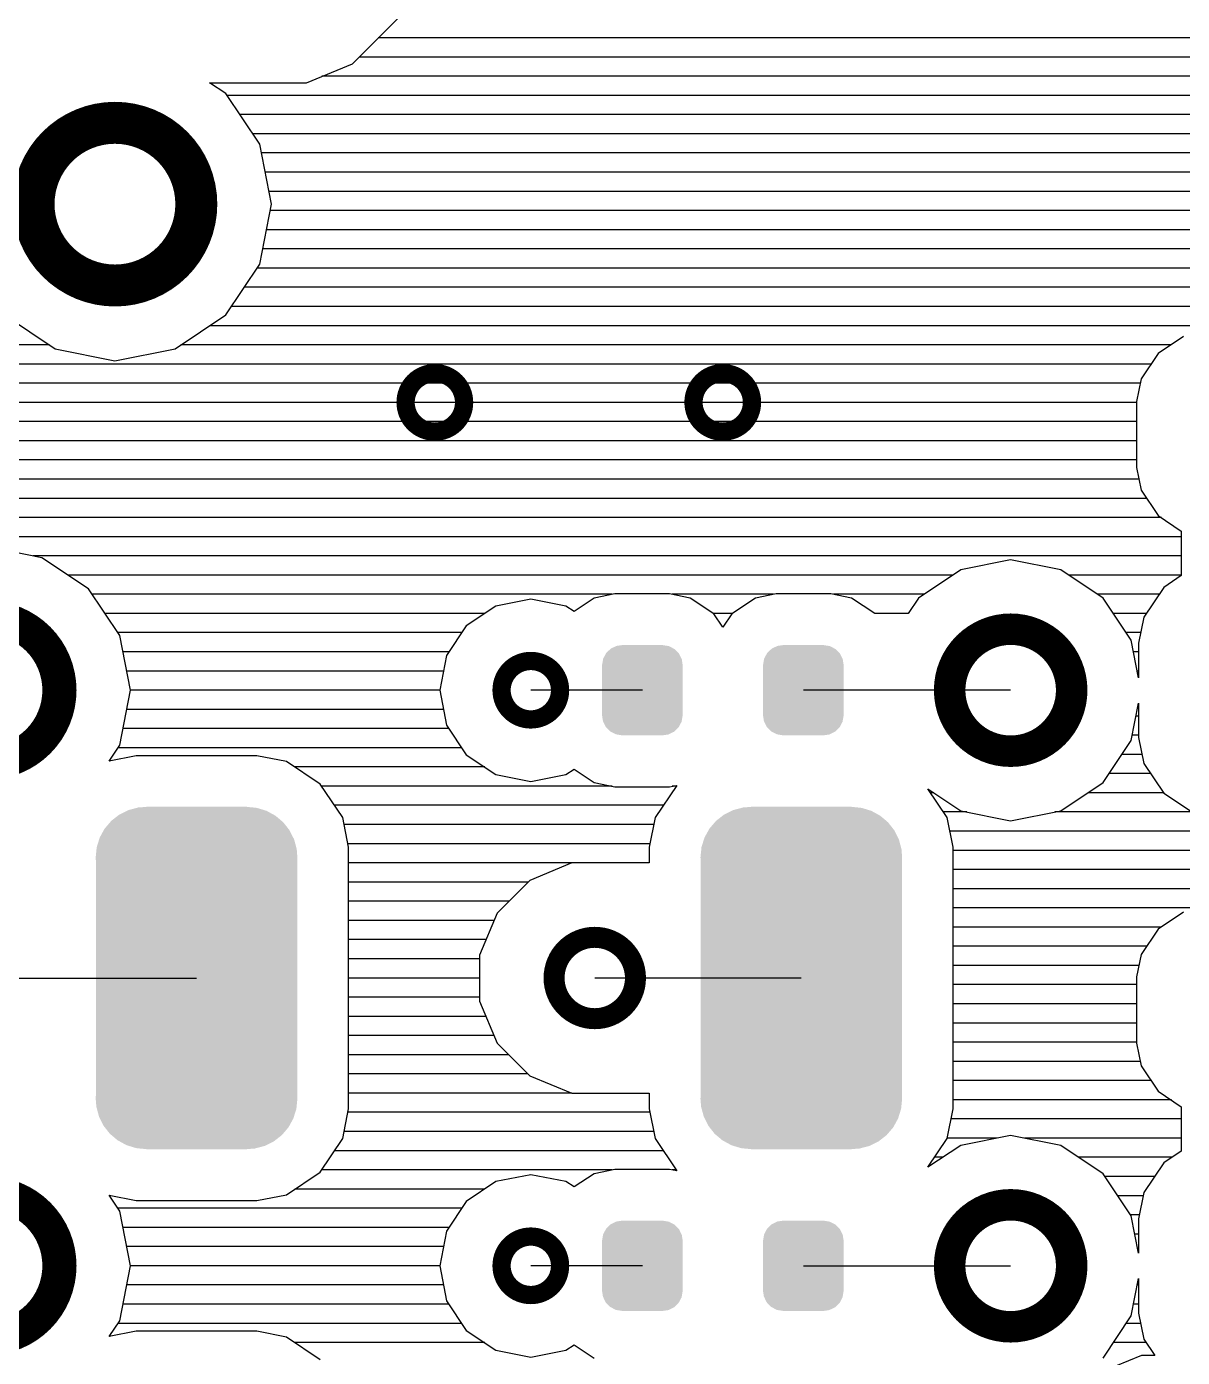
# Model space of a CAD drawing. Extents: x 295 to 953, y 10 to 290.
# Drawn here: x 641.24 to 664.19, y 174.23 to 200.65 of the extents above; entities that cross this region are included whole.
import ezdxf

# ---------------------------------------------------------------- set-up
doc = ezdxf.new("R2010")
doc.units = 0
doc.header["$LTSCALE"] = 5
doc.header["$MEASUREMENT"] = 0
doc.layers.get('0').update_dxf_attribs({"linetype": 'CONTINUOUS', "lineweight": 25})

msp = doc.modelspace()

# ---------------------------------------------------------------- linework, layer by layer
for p, q in [((647.716, 199.916), (648.971, 201.171)), ((674.935, 200.429), (648.224, 200.429)), ((674.554, 200.048), (647.843, 200.048)), ((646.797, 199.535), (647.716, 199.916)), ((645.197, 199.322), (644.877, 199.535)), ((644.877, 199.535), (646.797, 199.535)), ((674.173, 199.667), (647.107, 199.667)), ((645.872, 198.316), (645.197, 199.322)), ((673.792, 199.286), (645.222, 199.286)), ((673.411, 198.905), (645.476, 198.905)), ((673.03, 198.524), (645.73, 198.524)), ((646.106, 197.127), (645.872, 198.316)), ((672.649, 198.143), (645.903, 198.143)), ((672.283, 197.762), (645.979, 197.762)), ((672.126, 197.381), (646.055, 197.381)), ((645.872, 195.933), (646.106, 197.127)), ((672.08, 197), (646.081, 197)), ((672.08, 196.619), (646.004, 196.619)), ((668.219, 196.238), (645.928, 196.238)), ((645.197, 194.927), (645.872, 195.933)), ((667.899, 195.857), (645.817, 195.857)), ((667.732, 195.476), (645.563, 195.476)), ((667.681, 195.095), (645.309, 195.095)), ((640.803, 194.927), (641.808, 194.252)), ((644.191, 194.252), (645.197, 194.927)), ((667.681, 194.714), (644.877, 194.714)), ((641.697, 194.333), (618.903, 194.333)), ((641.808, 194.252), (642.997, 194.018)), ((642.997, 194.018), (644.191, 194.252)), ((663.962, 194.333), (644.303, 194.333)), ((664.206, 194.496), (663.703, 194.16)), ((663.703, 194.16), (663.368, 193.657)), ((663.566, 193.952), (604.775, 193.952)), ((663.348, 193.571), (605.156, 193.571)), ((663.368, 193.657), (663.276, 193.21)), ((663.276, 193.19), (605.537, 193.19)), ((663.276, 193.21), (663.276, 191.895)), ((663.276, 192.809), (605.918, 192.809)), ((663.276, 192.428), (606.299, 192.428)), ((663.276, 192.047), (606.68, 192.047)), ((663.276, 191.895), (663.368, 191.448)), ((663.322, 191.666), (607.061, 191.666)), ((663.368, 191.448), (663.703, 190.945)), ((663.48, 191.285), (607.442, 191.285)), ((663.769, 190.904), (607.823, 190.904)), ((663.703, 190.945), (664.165, 190.635)), ((664.165, 190.635), (664.165, 189.751)), ((664.165, 190.523), (618.613, 190.523)), ((641.549, 190.106), (640.457, 190.32)), ((664.165, 190.142), (641.372, 190.142)), ((642.474, 189.487), (641.549, 190.106)), ((660.777, 190.061), (659.787, 189.863)), ((661.773, 189.863), (660.777, 190.061)), ((659.629, 189.761), (642.067, 189.761)), ((659.787, 189.863), (658.948, 189.304)), ((662.611, 189.304), (661.773, 189.863)), ((664.165, 189.761), (661.93, 189.761)), ((664.165, 189.751), (663.815, 189.517)), ((643.094, 188.562), (642.474, 189.487)), ((663.815, 189.517), (663.424, 188.928)), ((652.868, 189.38), (642.545, 189.38)), ((651.252, 189.283), (650.561, 189.146)), ((651.948, 189.146), (651.252, 189.283)), ((652.512, 189.304), (652.111, 189.04)), ((652.923, 189.39), (652.512, 189.304)), ((654.005, 189.39), (652.923, 189.39)), ((654.417, 189.304), (654.005, 189.39)), ((656.068, 189.38), (654.061, 189.38)), ((654.884, 188.994), (654.417, 189.304)), ((655.712, 189.304), (655.245, 188.994)), ((656.124, 189.39), (655.712, 189.304)), ((657.206, 189.39), (656.124, 189.39)), ((657.617, 189.304), (657.206, 189.39)), ((659.06, 189.38), (657.262, 189.38)), ((658.08, 188.999), (657.617, 189.304)), ((658.948, 189.304), (658.745, 188.999)), ((663.724, 189.38), (662.499, 189.38)), ((663.17, 188.466), (662.611, 189.304)), ((650.338, 188.999), (642.804, 188.999)), ((650.561, 189.146), (649.972, 188.755)), ((652.111, 189.04), (651.948, 189.146)), ((655.25, 188.999), (654.879, 188.999)), ((655.062, 188.725), (654.884, 188.994)), ((655.245, 188.994), (655.062, 188.725)), ((658.745, 188.999), (658.08, 188.999)), ((658.745, 188.999), (658.08, 188.999)), ((663.47, 188.999), (662.814, 188.999)), ((649.972, 188.755), (649.581, 188.166)), ((663.424, 188.928), (663.317, 188.41)), ((649.881, 188.618), (643.058, 188.618)), ((643.307, 187.475), (643.094, 188.562)), ((663.363, 188.618), (663.073, 188.618)), ((663.317, 187.724), (663.17, 188.466)), ((649.627, 188.237), (643.155, 188.237)), ((649.581, 188.166), (649.444, 187.475)), ((663.317, 188.237), (663.216, 188.237)), ((663.317, 188.41), (663.317, 187.724)), ((649.52, 187.856), (643.231, 187.856)), ((663.317, 187.856), (663.292, 187.856)), ((643.094, 186.383), (643.307, 187.475)), ((649.444, 187.475), (643.307, 187.475)), ((649.444, 187.475), (649.581, 186.779)), ((653.467, 187.475), (651.252, 187.475)), ((660.777, 187.475), (656.662, 187.475)), ((663.17, 186.479), (663.317, 187.221)), ((663.317, 187.221), (663.317, 186.535)), ((649.52, 187.094), (643.231, 187.094)), ((663.317, 186.962), (663.266, 186.962)), ((649.627, 186.713), (643.155, 186.713)), ((649.581, 186.779), (649.972, 186.19)), ((663.317, 186.581), (663.19, 186.581)), ((642.88, 186.068), (643.094, 186.383)), ((649.881, 186.332), (643.058, 186.332)), ((662.611, 185.641), (663.17, 186.479)), ((663.317, 186.535), (663.424, 186.017)), ((643.419, 186.175), (642.88, 186.068)), ((645.817, 186.175), (643.419, 186.175)), ((646.406, 186.058), (645.817, 186.175)), ((647.071, 185.611), (646.406, 186.058)), ((649.972, 186.19), (650.561, 185.799)), ((663.388, 186.2), (662.982, 186.2)), ((650.338, 185.951), (646.568, 185.951)), ((650.561, 185.799), (651.252, 185.661)), ((651.252, 185.661), (651.948, 185.799)), ((651.948, 185.799), (652.111, 185.905)), ((652.111, 185.905), (652.512, 185.641)), ((663.556, 185.819), (662.728, 185.819)), ((663.424, 186.017), (663.815, 185.428)), ((647.518, 184.945), (647.071, 185.611)), ((652.868, 185.57), (647.102, 185.57)), ((652.512, 185.641), (652.923, 185.555)), ((652.923, 185.555), (654.005, 185.555)), ((654.148, 185.585), (653.721, 184.945)), ((654.005, 185.555), (654.148, 185.585)), ((654.138, 185.57), (654.061, 185.57)), ((659.517, 184.945), (659.136, 185.514)), ((659.136, 185.514), (659.787, 185.082)), ((661.773, 185.082), (662.611, 185.641)), ((659.253, 185.438), (659.187, 185.438)), ((663.81, 185.438), (662.306, 185.438)), ((663.815, 185.428), (664.404, 185.037)), ((653.884, 185.189), (647.356, 185.189)), ((659.908, 185.057), (659.446, 185.057)), ((659.787, 185.082), (660.777, 184.884)), ((660.777, 184.884), (661.773, 185.082)), ((664.374, 185.057), (661.651, 185.057)), ((647.635, 184.356), (647.518, 184.945)), ((653.696, 184.808), (647.544, 184.808)), ((653.721, 184.945), (653.604, 184.356)), ((659.634, 184.356), (659.517, 184.945)), ((668.067, 184.676), (659.573, 184.676)), ((653.619, 184.427), (647.62, 184.427)), ((647.635, 179.159), (647.635, 184.356)), ((653.604, 184.356), (653.604, 184.046)), ((659.634, 179.159), (659.634, 184.356)), ((667.813, 184.295), (659.634, 184.295)), ((653.604, 184.046), (647.635, 184.046)), ((652.07, 184.046), (651.232, 183.695)), ((653.604, 184.046), (652.07, 184.046)), ((651.196, 183.665), (647.635, 183.665)), ((651.232, 183.695), (650.587, 183.05)), ((667.706, 183.914), (659.634, 183.914)), ((667.681, 183.533), (659.634, 183.533)), ((650.815, 183.284), (647.635, 183.284)), ((664.633, 183.152), (659.634, 183.152)), ((650.526, 182.903), (647.635, 182.903)), ((650.587, 183.05), (650.236, 182.212)), ((664.206, 183.066), (663.703, 182.73)), ((663.764, 182.771), (659.634, 182.771)), ((663.703, 182.73), (663.368, 182.227)), ((650.368, 182.522), (647.635, 182.522)), ((663.475, 182.39), (659.634, 182.39)), ((650.236, 182.141), (647.635, 182.141)), ((650.236, 182.212), (650.236, 181.303)), ((663.368, 182.227), (663.276, 181.78)), ((663.322, 182.009), (659.634, 182.009)), ((638.908, 181.76), (644.618, 181.76)), ((650.236, 181.76), (647.635, 181.76)), ((656.622, 181.76), (652.522, 181.76)), ((663.276, 181.628), (659.634, 181.628)), ((663.276, 181.78), (663.276, 180.465)), ((650.236, 181.379), (647.635, 181.379)), ((650.236, 181.303), (650.587, 180.465)), ((663.276, 181.247), (659.634, 181.247)), ((650.368, 180.998), (647.635, 180.998)), ((663.276, 180.866), (659.634, 180.866)), ((650.526, 180.617), (647.635, 180.617)), ((650.815, 180.236), (647.635, 180.236)), ((650.587, 180.465), (651.232, 179.819)), ((663.276, 180.485), (659.634, 180.485)), ((663.276, 180.465), (663.368, 180.018)), ((663.353, 180.104), (659.634, 180.104)), ((663.368, 180.018), (663.703, 179.515)), ((651.196, 179.855), (647.635, 179.855)), ((651.232, 179.819), (652.07, 179.474)), ((663.566, 179.723), (659.634, 179.723)), ((652.07, 179.474), (647.635, 179.474)), ((652.07, 179.474), (653.604, 179.474)), ((653.604, 179.474), (653.604, 179.159)), ((663.703, 179.515), (664.165, 179.205)), ((663.967, 179.342), (659.634, 179.342)), ((664.165, 179.205), (664.165, 178.321)), ((647.518, 178.57), (647.635, 179.159)), ((653.619, 179.093), (647.62, 179.093)), ((653.604, 179.159), (653.721, 178.57)), ((659.517, 178.57), (659.634, 179.159)), ((664.165, 178.961), (659.593, 178.961)), ((653.696, 178.712), (647.544, 178.712)), ((647.071, 177.904), (647.518, 178.57)), ((653.721, 178.57), (654.148, 177.93)), ((659.136, 178.001), (659.517, 178.57)), ((659.787, 178.433), (659.136, 178.001)), ((660.508, 178.58), (659.522, 178.58)), ((660.777, 178.631), (659.787, 178.433)), ((661.773, 178.433), (660.777, 178.631)), ((664.165, 178.58), (661.051, 178.58)), ((662.611, 177.874), (661.773, 178.433)), ((653.884, 178.331), (647.356, 178.331)), ((659.431, 178.199), (659.268, 178.199)), ((663.983, 178.199), (662.128, 178.199)), ((664.165, 178.321), (663.815, 178.087)), ((646.406, 177.457), (647.071, 177.904)), ((652.868, 177.95), (647.102, 177.95)), ((651.252, 177.853), (650.561, 177.716)), ((651.948, 177.716), (651.252, 177.853)), ((652.512, 177.874), (652.111, 177.61)), ((652.923, 177.96), (652.512, 177.874)), ((654.005, 177.96), (652.923, 177.96)), ((654.148, 177.93), (654.005, 177.96)), ((654.138, 177.95), (654.061, 177.95)), ((663.17, 177.036), (662.611, 177.874)), ((663.815, 178.087), (663.424, 177.498)), ((650.561, 177.716), (649.972, 177.325)), ((652.111, 177.61), (651.948, 177.716)), ((663.637, 177.818), (662.647, 177.818)), ((643.094, 177.132), (642.88, 177.447)), ((642.88, 177.447), (643.419, 177.34)), ((643.419, 177.34), (645.817, 177.34)), ((645.817, 177.34), (646.406, 177.457)), ((650.338, 177.569), (646.568, 177.569)), ((649.972, 177.325), (649.581, 176.736)), ((663.409, 177.437), (662.906, 177.437)), ((663.424, 177.498), (663.317, 176.98)), ((649.881, 177.188), (643.058, 177.188)), ((643.307, 176.045), (643.094, 177.132)), ((663.332, 177.056), (663.16, 177.056)), ((649.627, 176.807), (643.155, 176.807)), ((663.317, 176.294), (663.17, 177.036)), ((663.317, 176.98), (663.317, 176.294)), ((649.581, 176.736), (649.444, 176.045)), ((663.317, 176.675), (663.246, 176.675)), ((649.52, 176.426), (643.231, 176.426)), ((643.094, 174.953), (643.307, 176.045)), ((649.444, 176.045), (643.307, 176.045)), ((649.444, 176.045), (649.581, 175.349)), ((653.467, 176.045), (651.252, 176.045)), ((656.662, 176.045), (660.777, 176.045)), ((663.17, 175.049), (663.317, 175.791)), ((663.317, 175.791), (663.317, 175.105)), ((649.52, 175.664), (643.231, 175.664)), ((663.317, 175.664), (663.292, 175.664)), ((649.627, 175.283), (643.155, 175.283)), ((649.581, 175.349), (649.972, 174.76)), ((663.317, 175.283), (663.216, 175.283)), ((642.88, 174.638), (643.094, 174.953)), ((662.611, 174.211), (663.17, 175.049)), ((663.317, 175.105), (663.424, 174.587)), ((643.419, 174.745), (642.88, 174.638)), ((649.881, 174.902), (643.058, 174.902)), ((645.817, 174.745), (643.419, 174.745)), ((646.406, 174.628), (645.817, 174.745)), ((649.972, 174.76), (650.561, 174.369)), ((663.363, 174.902), (663.073, 174.902)), ((647.071, 174.181), (646.406, 174.628)), ((650.338, 174.521), (646.568, 174.521)), ((651.948, 174.369), (652.111, 174.475)), ((652.111, 174.475), (652.512, 174.211)), ((663.47, 174.521), (662.814, 174.521)), ((663.424, 174.587), (663.637, 174.267)), ((650.561, 174.369), (651.252, 174.231)), ((651.252, 174.231), (651.948, 174.369)), ((663.373, 174.267), (662.86, 174.054)), ((663.637, 174.267), (663.373, 174.267))]:
    msp.add_line(p, q)
for points, const_width in [([(644.613, 197.127, -1), (641.382, 197.127, -1)], 0.833), ([(649.928, 193.19, -1), (648.767, 193.19, -1)], 0.363), ([(655.643, 193.19, -1), (654.482, 193.19, -1)], 0.363), ([(641.896, 187.475, -1), (639.018, 187.475, -1)], 0.678), ([(661.989, 187.475, -1), (659.566, 187.475, -1)], 0.625), ([(651.833, 187.475, -1), (650.672, 187.475, -1)], 0.363), ([(653.33, 181.76, -1), (651.714, 181.76, -1)], 0.417), ([(641.896, 176.045, -1), (639.018, 176.045, -1)], 0.678), ([(661.989, 176.045, -1), (659.566, 176.045, -1)], 0.625), ([(651.833, 176.045, -1), (650.672, 176.045, -1)], 0.363)]:
    msp.add_lwpolyline(points, format="xyb", close=True, dxfattribs=dict(const_width=const_width))
for points in [[(654.244, 188.1), (654.195, 188.201), (652.688, 188.1), (652.742, 188.201)], [(654.195, 188.201), (654.184, 188.213), (652.742, 188.201), (652.748, 188.213)], [(654.184, 188.213), (654.106, 188.292), (652.748, 188.213), (652.831, 188.292)], [(654.106, 188.292), (654.09, 188.3), (652.831, 188.292), (652.839, 188.3)], [(654.09, 188.3), (653.994, 188.351), (652.839, 188.3), (652.945, 188.351)], [(653.994, 188.351), (653.968, 188.355), (652.945, 188.351), (652.954, 188.355)], [(653.968, 188.355), (653.868, 188.371), (652.954, 188.355), (653.066, 188.371)], [(653.868, 188.371), (653.868, 188.374), (653.066, 188.371), (653.066, 188.374)], [(657.439, 188.1), (657.39, 188.201), (655.883, 188.1), (655.937, 188.201)], [(657.39, 188.201), (657.379, 188.213), (655.937, 188.201), (655.943, 188.213)], [(657.379, 188.213), (657.302, 188.292), (655.943, 188.213), (656.026, 188.292)], [(657.302, 188.292), (657.286, 188.3), (656.026, 188.292), (656.035, 188.3)], [(657.286, 188.3), (657.189, 188.351), (656.035, 188.3), (656.14, 188.351)], [(657.189, 188.351), (657.163, 188.355), (656.14, 188.351), (656.149, 188.355)], [(657.163, 188.355), (657.064, 188.371), (656.149, 188.355), (656.261, 188.371)], [(657.064, 188.371), (657.064, 188.374), (656.261, 188.371), (656.261, 188.374)], [(654.267, 187.975), (654.25, 188.087), (652.667, 187.975), (652.686, 188.087)], [(654.267, 187.973), (654.267, 187.975), (652.667, 187.973), (652.667, 187.975)], [(654.267, 186.977), (654.267, 187.973), (652.667, 186.977), (652.667, 187.973)], [(654.25, 188.087), (654.244, 188.1), (652.686, 188.087), (652.688, 188.1)], [(657.462, 187.975), (657.445, 188.087), (655.862, 187.975), (655.881, 188.087)], [(657.462, 187.973), (657.462, 187.975), (655.862, 187.973), (655.862, 187.975)], [(657.462, 186.977), (657.462, 187.973), (655.862, 186.977), (655.862, 187.973)], [(657.445, 188.087), (657.439, 188.1), (655.881, 188.087), (655.883, 188.1)], [(654.267, 186.975), (654.267, 186.977), (652.667, 186.975), (652.667, 186.977)], [(654.248, 186.863), (654.267, 186.975), (652.684, 186.863), (652.667, 186.975)], [(654.246, 186.85), (654.248, 186.863), (652.69, 186.85), (652.684, 186.863)], [(654.192, 186.749), (654.246, 186.85), (652.739, 186.749), (652.69, 186.85)], [(657.462, 186.975), (657.462, 186.977), (655.862, 186.975), (655.862, 186.977)], [(657.443, 186.863), (657.462, 186.975), (655.879, 186.863), (655.862, 186.975)], [(657.441, 186.85), (657.443, 186.863), (655.886, 186.85), (655.879, 186.863)], [(657.388, 186.749), (657.441, 186.85), (655.935, 186.749), (655.886, 186.85)], [(654.186, 186.737), (654.192, 186.749), (652.75, 186.737), (652.739, 186.749)], [(654.103, 186.658), (654.186, 186.737), (652.828, 186.658), (652.75, 186.737)], [(654.095, 186.65), (654.103, 186.658), (652.844, 186.65), (652.828, 186.658)], [(653.989, 186.599), (654.095, 186.65), (652.94, 186.599), (652.844, 186.65)], [(653.98, 186.595), (653.989, 186.599), (652.966, 186.595), (652.94, 186.599)], [(653.868, 186.579), (653.98, 186.595), (653.066, 186.579), (652.966, 186.595)], [(653.868, 186.576), (653.868, 186.579), (653.066, 186.576), (653.066, 186.579)], [(657.382, 186.737), (657.388, 186.749), (655.946, 186.737), (655.935, 186.749)], [(657.299, 186.658), (657.382, 186.737), (656.023, 186.658), (655.946, 186.737)], [(657.29, 186.65), (657.299, 186.658), (656.039, 186.65), (656.023, 186.658)], [(657.184, 186.599), (657.29, 186.65), (656.136, 186.599), (656.039, 186.65)], [(657.175, 186.595), (657.184, 186.599), (656.162, 186.595), (656.136, 186.599)], [(657.064, 186.579), (657.175, 186.595), (656.261, 186.579), (656.162, 186.595)], [(657.064, 186.576), (657.064, 186.579), (656.261, 186.576), (656.261, 186.579)], [(646.185, 184.982), (646.145, 185.004), (643.055, 184.982), (643.083, 185.004)], [(646.145, 185.004), (646.009, 185.079), (643.083, 185.004), (643.234, 185.079)], [(646.009, 185.079), (645.961, 185.094), (643.234, 185.079), (643.263, 185.094)], [(645.961, 185.094), (645.816, 185.138), (643.263, 185.094), (643.431, 185.138)], [(645.816, 185.138), (645.744, 185.146), (643.431, 185.138), (643.458, 185.146)], [(645.744, 185.146), (645.616, 185.158), (643.458, 185.146), (643.619, 185.158)], [(645.616, 185.158), (645.616, 185.161), (643.619, 185.158), (643.619, 185.161)], [(658.189, 184.982), (658.149, 185.004), (655.059, 184.982), (655.087, 185.004)], [(658.149, 185.004), (658.013, 185.079), (655.087, 185.004), (655.238, 185.079)], [(658.013, 185.079), (657.965, 185.094), (655.238, 185.079), (655.268, 185.094)], [(657.965, 185.094), (657.82, 185.138), (655.268, 185.094), (655.436, 185.138)], [(657.82, 185.138), (657.748, 185.146), (655.436, 185.138), (655.462, 185.146)], [(657.748, 185.146), (657.62, 185.158), (655.462, 185.146), (655.623, 185.158)], [(657.62, 185.158), (657.62, 185.161), (655.623, 185.158), (655.623, 185.161)], [(646.463, 184.694), (646.437, 184.727), (642.775, 184.694), (642.794, 184.727)], [(646.437, 184.727), (646.339, 184.852), (642.794, 184.727), (642.901, 184.852)], [(646.339, 184.852), (646.306, 184.88), (642.901, 184.852), (642.924, 184.88)], [(646.306, 184.88), (646.185, 184.982), (642.924, 184.88), (643.055, 184.982)], [(658.467, 184.694), (658.441, 184.727), (654.78, 184.694), (654.798, 184.727)], [(658.441, 184.727), (658.343, 184.852), (654.798, 184.727), (654.905, 184.852)], [(658.343, 184.852), (658.31, 184.88), (654.905, 184.852), (654.929, 184.88)], [(658.31, 184.88), (658.189, 184.982), (654.929, 184.88), (655.059, 184.982)], [(646.596, 184.358), (646.554, 184.514), (642.636, 184.358), (642.685, 184.514)], [(646.554, 184.514), (646.535, 184.55), (642.685, 184.514), (642.696, 184.55)], [(646.535, 184.55), (646.463, 184.694), (642.696, 184.55), (642.775, 184.694)], [(658.6, 184.358), (658.558, 184.514), (654.64, 184.358), (654.689, 184.514)], [(658.558, 184.514), (658.539, 184.55), (654.689, 184.514), (654.701, 184.55)], [(658.539, 184.55), (658.467, 184.694), (654.701, 184.55), (654.78, 184.694)], [(646.619, 184.158), (646.606, 184.319), (642.616, 184.158), (642.632, 184.319)], [(646.606, 184.319), (646.596, 184.358), (642.632, 184.319), (642.636, 184.358)], [(658.623, 184.158), (658.61, 184.319), (654.62, 184.158), (654.637, 184.319)], [(658.61, 184.319), (658.6, 184.358), (654.637, 184.319), (654.64, 184.358)], [(646.617, 184.087), (646.619, 184.158), (642.619, 184.087), (642.616, 184.158)], [(646.617, 179.433), (646.617, 184.087), (642.619, 179.433), (642.619, 184.087)], [(658.621, 184.087), (658.623, 184.158), (654.623, 184.087), (654.62, 184.158)], [(658.621, 179.433), (658.621, 184.087), (654.623, 179.433), (654.623, 184.087)], [(646.619, 179.362), (646.617, 179.433), (642.616, 179.362), (642.619, 179.433)], [(646.603, 179.201), (646.619, 179.362), (642.629, 179.201), (642.616, 179.362)], [(646.599, 179.162), (646.603, 179.201), (642.64, 179.162), (642.629, 179.201)], [(658.623, 179.362), (658.621, 179.433), (654.62, 179.362), (654.623, 179.433)], [(658.607, 179.201), (658.623, 179.362), (654.633, 179.201), (654.62, 179.362)], [(658.603, 179.162), (658.607, 179.201), (654.644, 179.162), (654.633, 179.201)], [(646.55, 179.006), (646.599, 179.162), (642.682, 179.006), (642.64, 179.162)], [(646.539, 178.97), (646.55, 179.006), (642.7, 178.97), (642.682, 179.006)], [(646.46, 178.826), (646.539, 178.97), (642.772, 178.826), (642.7, 178.97)], [(658.554, 179.006), (658.603, 179.162), (654.686, 179.006), (654.644, 179.162)], [(658.543, 178.97), (658.554, 179.006), (654.704, 178.97), (654.686, 179.006)], [(658.464, 178.826), (658.543, 178.97), (654.776, 178.826), (654.704, 178.97)], [(646.441, 178.793), (646.46, 178.826), (642.798, 178.793), (642.772, 178.826)], [(646.335, 178.668), (646.441, 178.793), (642.896, 178.668), (642.798, 178.793)], [(646.311, 178.64), (646.335, 178.668), (642.929, 178.64), (642.896, 178.668)], [(658.446, 178.793), (658.464, 178.826), (654.802, 178.793), (654.776, 178.826)], [(658.339, 178.668), (658.446, 178.793), (654.9, 178.668), (654.802, 178.793)], [(658.315, 178.64), (658.339, 178.668), (654.933, 178.64), (654.9, 178.668)], [(646.18, 178.538), (646.311, 178.64), (643.05, 178.538), (642.929, 178.64)], [(646.152, 178.516), (646.18, 178.538), (643.09, 178.516), (643.05, 178.538)], [(646.001, 178.441), (646.152, 178.516), (643.227, 178.441), (643.09, 178.516)], [(645.972, 178.426), (646.001, 178.441), (643.274, 178.426), (643.227, 178.441)], [(645.804, 178.382), (645.972, 178.426), (643.419, 178.382), (643.274, 178.426)], [(645.777, 178.374), (645.804, 178.382), (643.491, 178.374), (643.419, 178.382)], [(658.184, 178.538), (658.315, 178.64), (655.054, 178.538), (654.933, 178.64)], [(658.156, 178.516), (658.184, 178.538), (655.094, 178.516), (655.054, 178.538)], [(658.006, 178.441), (658.156, 178.516), (655.231, 178.441), (655.094, 178.516)], [(657.976, 178.426), (658.006, 178.441), (655.278, 178.426), (655.231, 178.441)], [(657.808, 178.382), (657.976, 178.426), (655.423, 178.382), (655.278, 178.426)], [(657.781, 178.374), (657.808, 178.382), (655.495, 178.374), (655.423, 178.382)], [(645.616, 178.362), (645.777, 178.374), (643.619, 178.362), (643.491, 178.374)], [(645.616, 178.359), (645.616, 178.362), (643.619, 178.359), (643.619, 178.362)], [(657.62, 178.362), (657.781, 178.374), (655.623, 178.362), (655.495, 178.374)], [(657.62, 178.359), (657.62, 178.362), (655.623, 178.359), (655.623, 178.362)], [(654.184, 176.783), (654.106, 176.862), (652.748, 176.783), (652.831, 176.862)], [(654.106, 176.862), (654.09, 176.87), (652.831, 176.862), (652.839, 176.87)], [(654.09, 176.87), (653.994, 176.921), (652.839, 176.87), (652.945, 176.921)], [(653.994, 176.921), (653.968, 176.925), (652.945, 176.921), (652.954, 176.925)], [(653.968, 176.925), (653.868, 176.941), (652.954, 176.925), (653.066, 176.941)], [(653.868, 176.941), (653.868, 176.944), (653.066, 176.941), (653.066, 176.944)], [(657.379, 176.783), (657.302, 176.862), (655.943, 176.783), (656.026, 176.862)], [(657.302, 176.862), (657.286, 176.87), (656.026, 176.862), (656.035, 176.87)], [(657.286, 176.87), (657.189, 176.921), (656.035, 176.87), (656.14, 176.921)], [(657.189, 176.921), (657.163, 176.925), (656.14, 176.921), (656.149, 176.925)], [(657.163, 176.925), (657.064, 176.941), (656.149, 176.925), (656.261, 176.941)], [(657.064, 176.941), (657.064, 176.944), (656.261, 176.941), (656.261, 176.944)], [(654.267, 176.545), (654.25, 176.657), (652.667, 176.545), (652.686, 176.657)], [(654.267, 176.543), (654.267, 176.545), (652.667, 176.543), (652.667, 176.545)], [(654.267, 175.547), (654.267, 176.543), (652.667, 175.547), (652.667, 176.543)], [(654.25, 176.657), (654.244, 176.67), (652.686, 176.657), (652.688, 176.67)], [(654.244, 176.67), (654.195, 176.771), (652.688, 176.67), (652.742, 176.771)], [(654.195, 176.771), (654.184, 176.783), (652.742, 176.771), (652.748, 176.783)], [(657.462, 176.545), (657.445, 176.657), (655.862, 176.545), (655.881, 176.657)], [(657.462, 176.543), (657.462, 176.545), (655.862, 176.543), (655.862, 176.545)], [(657.462, 175.547), (657.462, 176.543), (655.862, 175.547), (655.862, 176.543)], [(657.445, 176.657), (657.439, 176.67), (655.881, 176.657), (655.883, 176.67)], [(657.439, 176.67), (657.39, 176.771), (655.883, 176.67), (655.937, 176.771)], [(657.39, 176.771), (657.379, 176.783), (655.937, 176.771), (655.943, 176.783)], [(654.267, 175.545), (654.267, 175.547), (652.667, 175.545), (652.667, 175.547)], [(654.248, 175.433), (654.267, 175.545), (652.684, 175.433), (652.667, 175.545)], [(657.462, 175.545), (657.462, 175.547), (655.862, 175.545), (655.862, 175.547)], [(657.443, 175.433), (657.462, 175.545), (655.879, 175.433), (655.862, 175.545)], [(654.246, 175.42), (654.248, 175.433), (652.69, 175.42), (652.684, 175.433)], [(654.192, 175.319), (654.246, 175.42), (652.739, 175.319), (652.69, 175.42)], [(654.186, 175.307), (654.192, 175.319), (652.75, 175.307), (652.739, 175.319)], [(654.103, 175.228), (654.186, 175.307), (652.828, 175.228), (652.75, 175.307)], [(654.095, 175.22), (654.103, 175.228), (652.844, 175.22), (652.828, 175.228)], [(653.989, 175.169), (654.095, 175.22), (652.94, 175.169), (652.844, 175.22)], [(657.441, 175.42), (657.443, 175.433), (655.886, 175.42), (655.879, 175.433)], [(657.388, 175.319), (657.441, 175.42), (655.935, 175.319), (655.886, 175.42)], [(657.382, 175.307), (657.388, 175.319), (655.946, 175.307), (655.935, 175.319)], [(657.299, 175.228), (657.382, 175.307), (656.023, 175.228), (655.946, 175.307)], [(657.29, 175.22), (657.299, 175.228), (656.039, 175.22), (656.023, 175.228)], [(657.184, 175.169), (657.29, 175.22), (656.136, 175.169), (656.039, 175.22)], [(653.98, 175.165), (653.989, 175.169), (652.966, 175.165), (652.94, 175.169)], [(653.868, 175.149), (653.98, 175.165), (653.066, 175.149), (652.966, 175.165)], [(653.868, 175.146), (653.868, 175.149), (653.066, 175.146), (653.066, 175.149)], [(657.175, 175.165), (657.184, 175.169), (656.162, 175.165), (656.136, 175.169)], [(657.064, 175.149), (657.175, 175.165), (656.261, 175.149), (656.162, 175.165)], [(657.064, 175.146), (657.064, 175.149), (656.261, 175.146), (656.261, 175.149)]]:
    msp.add_solid(points)

doc.saveas('drawing.dxf')
